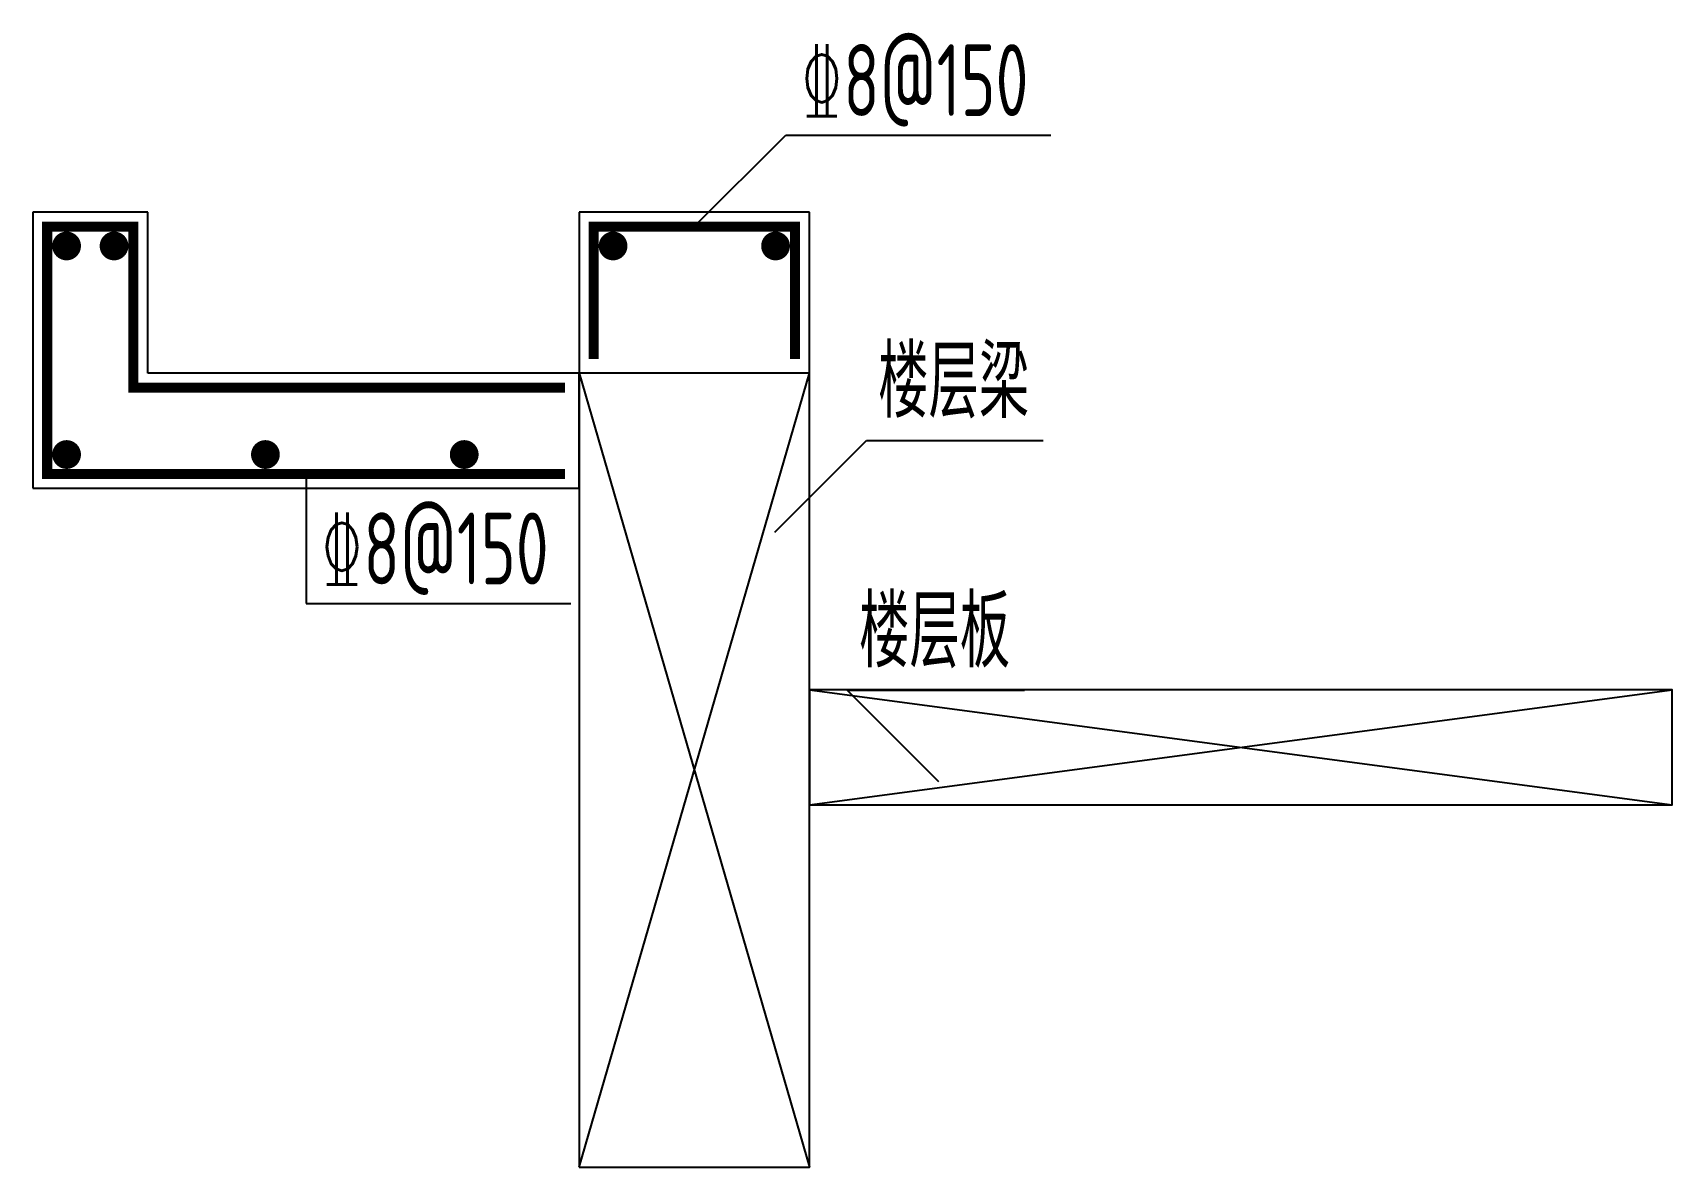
# Model space of a CAD drawing. Extents: x -1900 to 3800, y -2360 to 1584.
import ezdxf

# ---------------------------------------------------------------- set-up
doc = ezdxf.new("R2010")
doc.units = 0
doc.header["$MEASUREMENT"] = 0
for name, color, linetype in [('S-OTHER-THIN', 3, 'Continuous'), ('S-REIN', 6, 'Continuous'), ('S-REIN-POINT', 30, 'Continuous'), ('S-TEXT', 7, 'Continuous')]:
    doc.layers.add(name, color=color, linetype=linetype)
doc.styles.add('TSSD_Label', font='tssdeng.shx', dxfattribs={"width": 0.7, "bigfont": 'hztxt.shx'})

msp = doc.modelspace()

# ---------------------------------------------------------------- linework, layer by layer
at = {"layer": 'S-OTHER-THIN'}
for p, q in [((400, 910), (718.2, 1228.2)), ((718.2, 1228.2), (1639.4, 1228.2)), ((-950, 50), (-950, -400)), ((-950, -400), (-28.8, -400))]:
    msp.add_line(p, q, dxfattribs=at)
at = {"layer": 'S-OTHER-THIN', "color": 7}
for p, q in [((-1500, 960), (-1900, 960)), ((-1900, 960), (-1900, 0)), ((-1500, 400), (-1500, 960)), ((800, 960), (0, 960)), ((0, 960), (0, -2360)), ((800, -2360), (800, 960)), ((0, 400), (-1500, 400)), ((0, 0), (0, 400)), ((0, -2360), (800, 400)), ((0, 400), (800, -2360)), ((680, -152), (998.2, 166.2)), ((998.2, 166.2), (1613, 166.2)), ((-1900, 0), (0, 0)), ((3800, -700), (800, -700)), ((800, -700), (800, -1100)), ((800, -1100), (3800, -700)), ((800, -700), (3800, -1100)), ((1250, -1020), (931.8, -701.8)), ((931.8, -701.8), (1548.1, -701.8)), ((3800, -1100), (3800, -700)), ((800, -1100), (3800, -1100)), ((0, -2360), (800, -2360))]:
    msp.add_line(p, q, dxfattribs=at)
at = {"layer": 'S-OTHER-THIN'}
for points in [[(0, -2360), (800, -2360), (800, 400), (0, 400)], [(800, -1100), (3800, -1100), (3800, -700), (800, -700)]]:
    msp.add_lwpolyline(points, close=True, dxfattribs=at)
at = {"layer": 'S-REIN', "const_width": 35}
for points in [[(-50, 350), (-1550, 350), (-1550, 910), (-1850, 910), (-1850, 50), (-50, 50)], [(750, 450), (750, 910), (50, 910), (50, 450)]]:
    msp.add_lwpolyline(points, dxfattribs=at)
at = {"layer": 'S-REIN-POINT', "const_width": 50}
for points in [[(-1757.5, 842.5, 1), (-1807.5, 842.5, 1)], [(-1592.5, 842.5, 1), (-1642.5, 842.5, 1)], [(142.5, 842.5, 1), (92.5, 842.5, 1)], [(707.5, 842.5, 1), (657.5, 842.5, 1)], [(-1757.5, 117.5, 1), (-1807.5, 117.5, 1)], [(-1066.2, 117.5, 1), (-1116.2, 117.5, 1)], [(-375, 117.5, 1), (-425, 117.5, 1)]]:
    msp.add_lwpolyline(points, format="xyb", close=True, dxfattribs=at)

# ---------------------------------------------------------------- texts
at = {"layer": 'S-TEXT', "style": 'TSSD_Label', "width": 0.7}
for s, p in [('%%1328@150', (768.2, 1294)), ('楼层梁', (1039.4, 244.9)), ('%%1328@150', (-900, -334.2)), ('楼层板', (973.1, -623.1))]:
    msp.add_text(s, height=250, dxfattribs=at).set_placement(p)

doc.saveas('drawing.dxf')
